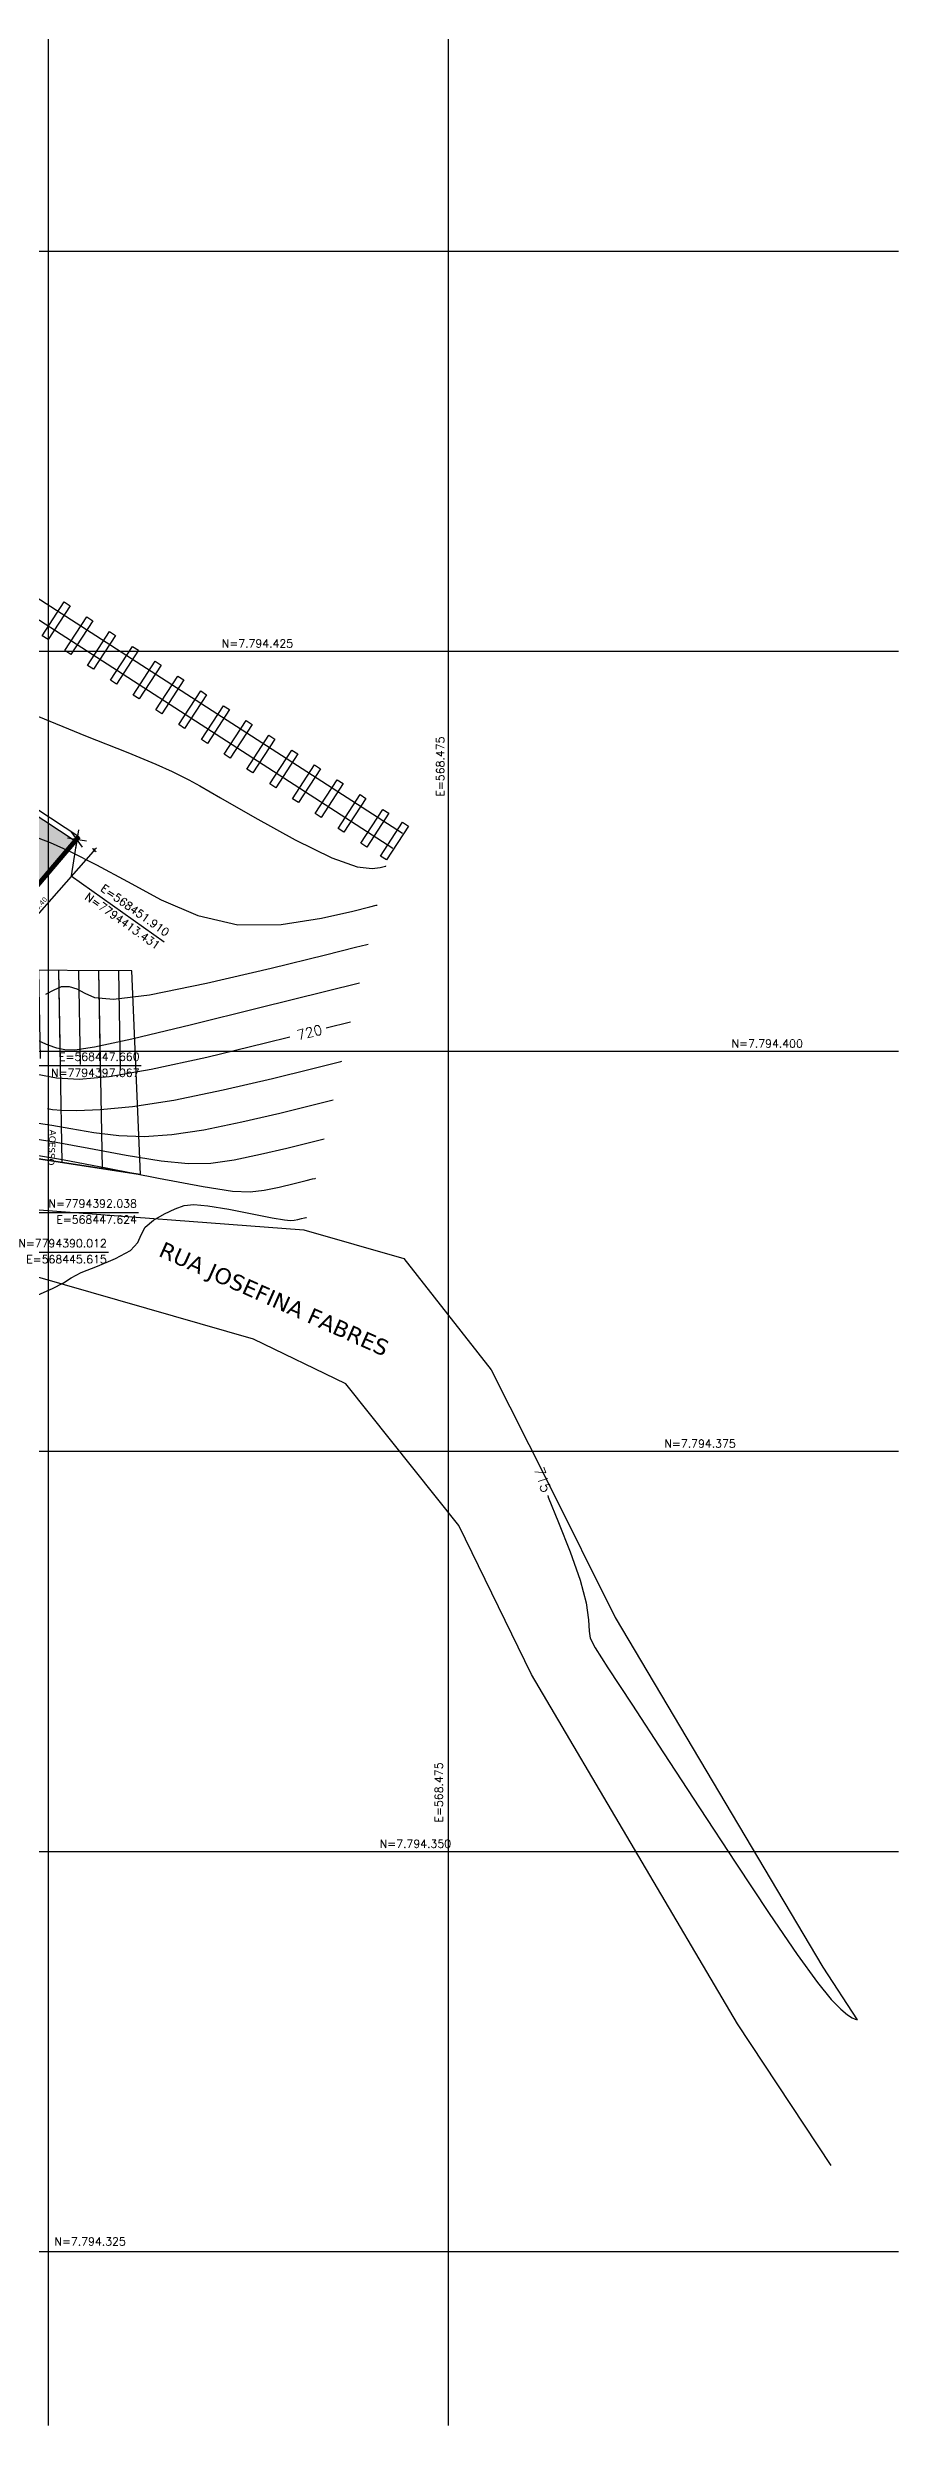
# Model space of a CAD drawing. Header units: feet. Extents: x 568264 to 568503, y 7794314 to 7794548.
# Drawn here: x 568450 to 568503.1, y 7794314.2 to 7794462.7 of the extents above; entities that cross this region are included whole.
import ezdxf
from ezdxf.enums import TextEntityAlignment as Align

# ---------------------------------------------------------------- set-up
doc = ezdxf.new("R2010")
doc.units = ezdxf.units.FT
doc.header["$MEASUREMENT"] = 0
for name, color, linetype in [('NUIT-AGE', 251, 'Continuous'), ('NUIT-CER', 1, 'Continuous'), ('NUIT-CTA', 8, 'Continuous'), ('NUIT-CVN TOPOGRAFIA', 8, 'Continuous'), ('NUIT-HTC', 1, 'Continuous'), ('NUIT-MALHA', 252, 'Continuous'), ('NUIT-TAL', 251, 'Continuous'), ('NUIT-TXT', 1, 'Continuous'), ('NUIT-VIS', 8, 'Continuous')]:
    doc.layers.add(name, color=color, linetype=linetype)
doc.styles.add('ARIAL', font='arial.ttf')
doc.styles.add('malha', font='romans.shx')
doc.styles.add('NUIT', font='verdana.ttf')
doc.styles.add('ROMANS', font='romans', dxfattribs={"height": 0.2})
doc.styles.add('SIMPLEX', font='simplex', dxfattribs={"height": 0.2})
doc.linetypes.add('CERCA_DE_ARAME', pattern='A,0.15,-0.05,["X",Standard,S=0.05,R=0,X=-0.0175,Y=-0.025],-0.05', length=0.25)
doc.dimstyles.new('1_100', dxfattribs={"dimtxt": 0.175, "dimasz": 0.1, "dimexe": 1.25, "dimexo": 0.625, "dimgap": 0.05, "dimtad": 1, "dimzin": 4, "dimdsep": 46, "dimtxsty": 'ARIAL', "dimblk": 'COTA', "dimcen": 0, "dimse1": 1, "dimse2": 1, "dimclrd": 256, "dimclrt": 256, "dimadec": 0, "dimazin": 0, "dimtfac": 1, "dimtix": 1, "dimtmove": 0, "dimatfit": 3, "dimldrblk": 'COTA', "dimfxl": 1, "dimfxlon": 1, "dimtolj": 1, "dimlwd": -1, "dimarcsym": 0})
doc.dimstyles.new('NUIT 1-200', dxfattribs={"dimtxt": 0.3, "dimasz": 0.1, "dimexe": 0.1, "dimexo": 0.15, "dimgap": 0.13, "dimtad": 1, "dimzin": 4, "dimdsep": 46, "dimtxsty": 'NUIT', "dimblk1": 'TIK', "dimblk2": 'TIK', "dimsah": 1, "dimcen": 0.18, "dimse1": 1, "dimse2": 1, "dimclrd": 256, "dimclre": 256, "dimclrt": 1, "dimaunit": 1, "dimadec": 0, "dimazin": 0, "dimtfac": 1, "dimtix": 1, "dimtofl": 0, "dimtmove": 2, "dimatfit": 3, "dimldrblk": 'DOT', "dimfxl": 1, "dimtolj": 1, "dimtzin": 0, "dimarcsym": 0})

# ---------------------------------------------------------------- blocks, each defined once
blk = doc.blocks.new('COTA')
for p, q in [((1, 0), (-1, 0)), ((-0.71, -0.71), (0.71, 0.71)), ((0, 1), (0, -1))]:
    blk.add_line(p, q)
blk = doc.blocks.new('TIK')
for p, q in [((0, 0), (-2, 0)), ((-0.7, -0.7), (0.7, 0.7)), ((0, -1.5), (0, 1.5)), ((0, 0), (2, 0))]:
    blk.add_line(p, q)
blk = doc.blocks.new('*D161')
at = {"layer": 'Defpoints', "color": 0, "transparency": 16777216}
for p in [(568451.91, 7794413.43), (568445.69, 7794406.38), (568446.65, 7794405.53)]:
    blk.add_point(p, dxfattribs=at)
at = {"layer": 'NUIT-CTA', "lineweight": -2, "transparency": 16777216}
blk.add_line((568452.81, 7794412.5), (568446.72, 7794405.61), dxfattribs=at)
at = {"layer": 'NUIT-CTA', "lineweight": -2, "transparency": 16777216, "xscale": 0.1, "yscale": 0.1, "zscale": 0.1}
for p, rotation in [((568452.87, 7794412.58), 48.55227327357969), ((568446.65, 7794405.53), 228.5522732735797)]:
    blk.add_blockref('TIK', p, dxfattribs=dict(at, rotation=rotation))
at = {"layer": 'NUIT-CTA', "color": 1, "transparency": 16777216, "insert": (568449.55, 7794409.25), "char_height": 0.3, "attachment_point": 5, "rotation": 48.5523, "style": 'NUIT'}
blk.add_mtext('\\A1;9.40', dxfattribs=at)
blk = doc.blocks.new('_Dot')
at = {"color": 0, "linetype": 'ByBlock', "lineweight": -2}
blk.add_line((-0.5, 0), (-1, 0), dxfattribs=at)
at = {"color": 0, "linetype": 'ByBlock', "const_width": 0.5}
blk.add_lwpolyline([(-0.25, 0, 1), (0.25, 0, 1)], format="xyb", close=True, dxfattribs=at)

msp = doc.modelspace()

# ---------------------------------------------------------------- hatches: boundary and pattern name
at = {"layer": 'NUIT-HTC', "ltscale": 100, "true_color": 0xa9bc76}
h = msp.add_hatch(color=63, dxfattribs=at)
h.dxf.hatch_style = 1
edge = h.paths.add_edge_path()
edge.add_line((568414.84, 7794435.069), (568385.26, 7794456.119))
edge.add_line((568385.26, 7794456.119), (568384.413, 7794456.667))
edge.add_arc((568378.196, 7794445.937), 12.401, 59.91597, 93.08444)
edge.add_arc((568376.192, 7794480.958), 22.678, 256.42416, 273.38049, ccw=False)
edge.add_line((568370.869, 7794458.914), (568367.004, 7794460.002))
edge.add_arc((568364.684, 7794447.972), 12.252, 79.08655, 204.51563)
edge.add_arc((568349.706, 7794441.753), 3.996, -35.44919, 16.50511, ccw=False)
edge.add_line((568352.961, 7794439.435), (568349.396, 7794434.426))
edge.add_line((568349.396, 7794434.426), (568392.82, 7794403.526))
edge.add_line((568392.82, 7794403.526), (568397.779, 7794410.501))
edge.add_line((568397.779, 7794410.501), (568401.065, 7794408.164))
edge.add_arc((568399.366, 7794405.798), 2.913, -35.16382, 54.33585, ccw=False)
edge.add_line((568401.748, 7794404.12), (568398.655, 7794399.771))
edge.add_arc((568392.624, 7794404.077), 7.411, 234.59767, 324.46984, ccw=False)
edge.add_line((568388.331, 7794398.037), (568347.33, 7794427.213))
edge.add_arc((568338.577, 7794414.909), 15.1, 54.57023, 144.56439)
edge.add_line((568326.274, 7794423.664), (568325.72, 7794422.886))
edge.add_arc((568338.023, 7794414.132), 15.1, 144.56439, 234.55855)
edge.add_line((568329.267, 7794401.829), (568385.378, 7794361.901))
edge.add_arc((568394.133, 7794374.204), 15.1, 234.56439, 324.56439)
edge.add_line((568406.436, 7794365.449), (568418.69, 7794382.669))
edge.add_arc((568424.72, 7794378.379), 7.401, 99.34771, 144.56648, ccw=False)
edge.add_line((568423.518, 7794385.681), (568447.518, 7794391.778))
edge.add_line((568447.518, 7794391.778), (568445.615, 7794390.012))
edge.add_line((568445.615, 7794390.012), (568433.699, 7794384.268))
edge.add_line((568433.699, 7794384.268), (568428.749, 7794379.782))
edge.add_line((568428.749, 7794379.782), (568413.707, 7794361.015))
edge.add_line((568413.707, 7794361.015), (568406.554, 7794354.242))
edge.add_line((568406.554, 7794354.242), (568387.487, 7794331.121))
edge.add_line((568387.487, 7794331.121), (568289.723, 7794400.525))
edge.add_line((568289.723, 7794400.525), (568345.122, 7794483.597))
edge.add_line((568345.122, 7794483.597), (568451.682, 7794413.172))
edge.add_line((568451.682, 7794413.172), (568445.688, 7794406.384))
edge.add_line((568445.688, 7794406.384), (568441.035, 7794397.514))
edge.add_line((568441.035, 7794397.514), (568443.598, 7794397.036))
edge.add_arc((568444.415, 7794390.967), 6.123, 97.66579, 105.64624)
edge.add_line((568442.764, 7794396.864), (568422.193, 7794391.634))
edge.add_arc((568424.7, 7794378.393), 13.477, 100.71969, 144.56439)
edge.add_line((568413.72, 7794386.206), (568401.466, 7794368.986))
edge.add_arc((568394.131, 7794374.214), 9.007, 234.60674, 324.51701, ccw=False)
edge.add_line((568388.914, 7794366.871), (568332.807, 7794406.797))
edge.add_arc((568338.37, 7794414.19), 9.253, 146.10775, 233.03417, ccw=False)
edge.add_line((568330.69, 7794419.35), (568331.244, 7794420.128))
edge.add_arc((568338.635, 7794414.562), 9.252, 56.09379, 143.02178, ccw=False)
edge.add_line((568343.796, 7794422.241), (568384.795, 7794393.067))
edge.add_arc((568392.622, 7794404.066), 13.5, 234.56441, 324.56437)
edge.add_line((568403.621, 7794396.239), (568408.422, 7794402.986))
edge.add_line((568408.422, 7794402.986), (568412.349, 7794410.164))
edge.add_line((568412.349, 7794410.164), (568417.907, 7794417.952))
edge.add_arc((568407.196, 7794424.866), 12.749, 327.15715, 413.16398)
h.paths.add_polyline_path([(568413.98, 7794412.461), (568416.75, 7794410.49), (568415.127, 7794408.209), (568412.357, 7794410.18)], flags=17)
at = {"layer": 'NUIT-TAL'}
h = msp.add_hatch(dxfattribs=at)
h.set_pattern_fill('ANSI31', color=256, scale=20, angle=46)
h.set_pattern_definition([(91, (19.1221, 205.669), (-2.4996192379, -0.0436310161), [])])
h.paths.add_polyline_path([(568330.811, 7794410.656), (568332.481, 7794415.197), (568334, 7794417.135), (568336.462, 7794418.042), (568342.179, 7794417.275), (568346.439, 7794415.449), (568353.298, 7794410.724), (568360.945, 7794403.049), (568368.48, 7794396.354), (568376.297, 7794391.516), (568382.632, 7794389.069), (568387.973, 7794387.297), (568394.367, 7794386.167), (568398.733, 7794386.377), (568406.644, 7794388.39), (568415.946, 7794391.149), (568426.348, 7794393.577), (568435.734, 7794394.51), (568443.519, 7794394.656), (568446.382, 7794393.75), (568455.752, 7794392.314), (568455.221, 7794405.048), (568447.167, 7794405.076), (568440.443, 7794405.944), (568429.479, 7794405.949), (568419.748, 7794404.332), (568411.551, 7794402.378), (568406.791, 7794399.314), (568398.166, 7794395.335), (568392.095, 7794395.288), (568386.593, 7794396.342), (568378.24, 7794399.32), (568367.498, 7794405.845), (568360.724, 7794411.271), (568352.035, 7794416.89), (568344.73, 7794419.853), (568339.882, 7794420.852), (568336.636, 7794420.737), (568335.094, 7794420.366), (568330.57, 7794415.89), (568329.868, 7794410.448), (568330.811, 7794410.656), (568329.766, 7794410.426), (568329.868, 7794410.448)])
h = msp.add_hatch(dxfattribs=at)
h.set_pattern_fill('ANSI31', color=256, scale=10, angle=46)
h.set_pattern_definition([(91, (19.1221, 205.669), (-1.24980961895, -0.02181550805), [])])
h.paths.add_polyline_path([(568455.221, 7794405.048), (568447.167, 7794405.076), (568440.443, 7794405.944), (568429.479, 7794405.949), (568419.748, 7794404.332), (568411.551, 7794402.378), (568406.791, 7794399.314), (568398.166, 7794395.335), (568392.095, 7794395.288), (568386.593, 7794396.342), (568378.24, 7794399.32), (568367.498, 7794405.845), (568360.724, 7794411.271), (568352.035, 7794416.89), (568344.73, 7794419.853), (568339.882, 7794420.852), (568336.636, 7794420.737), (568335.094, 7794420.366), (568330.57, 7794415.89), (568329.868, 7794410.448), (568330.34, 7794410.552), (568330.389, 7794410.556), (568330.488, 7794410.564), (568330.342, 7794410.688), (568331.501, 7794415.487), (568333.501, 7794417.684), (568335.59, 7794419.22), (568339.59, 7794419.431), (568344.192, 7794418.348), (568350.768, 7794415.157), (568358.179, 7794410.143), (568365.95, 7794403.398), (568376.599, 7794395.979), (568387.012, 7794392.062), (568396.81, 7794390.545), (568413.066, 7794396.543), (568429.203, 7794399.581), (568442.643, 7794400.591), (568455.486, 7794398.681)])

# ---------------------------------------------------------------- linework, layer by layer
at = {"layer": 'NUIT-AGE'}
for points in [[(568448.327, 7794390.185), (568465.967, 7794388.867), (568472.219, 7794387.058), (568477.681, 7794380.119), (568481.209, 7794373.137), (568485.424, 7794364.644), (568498.41, 7794342.796), (568500.555, 7794339.489)], [(568498.935, 7794330.399), (568493.075, 7794339.254), (568480.209, 7794361.064), (568475.663, 7794370.381), (568468.601, 7794379.231), (568462.815, 7794382.018), (568447.669, 7794386.374)]]:
    msp.add_lwpolyline(points, dxfattribs=at)
at = {"layer": 'NUIT-CER'}
for points in [[(568345.117, 7794483.6), (568379.636, 7794459.315), (568380.497, 7794460.093), (568451.682, 7794413.172)], [(568345.29, 7794483.845), (568379.612, 7794459.699), (568380.468, 7794460.471), (568451.91, 7794413.431), (568451.682, 7794413.172)]]:
    msp.add_lwpolyline(points, dxfattribs=at)
at = {"layer": 'NUIT-CER', "color": 160, "linetype": 'CERCA_DE_ARAME', "ltscale": 10, "const_width": 0.3, "flags": 128}
msp.add_lwpolyline([(568441.035, 7794397.514), (568445.688, 7794406.384), (568448.948, 7794409.945), (568451.91, 7794413.431)], dxfattribs=at)
at = {"layer": 'NUIT-CVN TOPOGRAFIA', "flags": 128}
for points in [[(568449.042, 7794421.083), (568452.317, 7794419.736), (568454.965, 7794418.687), (568456.714, 7794417.961), (568457.74, 7794417.493), (568458.328, 7794417.199), (568458.782, 7794416.97), (568459.468, 7794416.599), (568460.77, 7794415.86), (568462.904, 7794414.632), (568465.423, 7794413.236), (568467.714, 7794412.102), (568469.298, 7794411.546), (568470.242, 7794411.431), (568470.748, 7794411.507), (568470.997, 7794411.57), (568471.089, 7794411.592), (568471.102, 7794411.596)], [(568449.403, 7794413.323), (568450.125, 7794413.07), (568451.359, 7794412.504), (568453.018, 7794411.662), (568454.957, 7794410.62), (568457.061, 7794409.483), (568459.345, 7794408.492), (568461.851, 7794407.917), (568464.547, 7794407.933), (568467.083, 7794408.325), (568469.034, 7794408.777), (568470.101, 7794409.044), (568470.495, 7794409.142), (568470.551, 7794409.156)], [(568449.852, 7794403.59), (568450.364, 7794403.852), (568450.832, 7794404.056), (568451.297, 7794404.065), (568451.774, 7794403.908), (568452.275, 7794403.651), (568452.894, 7794403.384), (568454.069, 7794403.28), (568456.32, 7794403.537), (568459.894, 7794404.263), (568463.936, 7794405.211), (568467.321, 7794406.047), (568469.206, 7794406.518), (568469.9, 7794406.692), (568470, 7794406.717)], [(568469.448, 7794404.277), (568463.146, 7794402.705), (568458.943, 7794401.671), (568455.225, 7794400.783), (568452.878, 7794400.276), (568451.655, 7794400.094), (568451.025, 7794400.107), (568450.525, 7794400.212), (568449.982, 7794400.406), (568449.291, 7794400.709)], [(568468.897, 7794401.837), (568467.376, 7794401.459)], [(568465.095, 7794400.892), (568463.574, 7794400.513), (568459.906, 7794399.635), (568456.421, 7794398.869), (568453.798, 7794398.413), (568451.93, 7794398.255), (568450.514, 7794398.331), (568449.301, 7794398.575)], [(568449.946, 7794396.436), (568450.269, 7794396.384), (568450.835, 7794396.335), (568451.786, 7794396.319), (568453.242, 7794396.375), (568455.252, 7794396.567), (568457.843, 7794396.967), (568460.935, 7794397.604), (568464.01, 7794398.322), (568466.443, 7794398.922), (568467.782, 7794399.257), (568468.276, 7794399.38), (568468.346, 7794399.398)], [(568467.795, 7794396.958), (568464.464, 7794396.132), (568462.101, 7794395.58), (568459.725, 7794395.091), (568457.71, 7794394.788), (568455.996, 7794394.676), (568454.415, 7794394.732), (568452.853, 7794394.919), (568451.405, 7794395.163), (568450.219, 7794395.379), (568449.386, 7794395.508)], [(568467.244, 7794394.518), (568464.917, 7794393.941), (568463.267, 7794393.556), (568461.607, 7794393.214), (568460.168, 7794393.009), (568458.749, 7794392.978), (568457.044, 7794393.144), (568454.87, 7794393.503), (568452.54, 7794393.942), (568450.493, 7794394.322), (568449.057, 7794394.54)], [(568449.006, 7794393.568), (568450.888, 7794393.264), (568453.712, 7794392.72), (568456.892, 7794392.087), (568459.673, 7794391.557), (568461.503, 7794391.28), (568462.626, 7794391.231), (568463.489, 7794391.338), (568464.432, 7794391.532), (568465.37, 7794391.751), (568466.112, 7794391.934), (568466.521, 7794392.036), (568466.671, 7794392.073), (568466.693, 7794392.079)], [(568449.185, 7794384.705), (568450.269, 7794385.183), (568450.943, 7794385.551), (568451.428, 7794385.858), (568452.062, 7794386.185), (568453.068, 7794386.596), (568454.21, 7794387.072), (568455.137, 7794387.574), (568455.605, 7794388.069), (568455.811, 7794388.551), (568456.058, 7794389.017), (568456.571, 7794389.461), (568457.253, 7794389.856), (568457.926, 7794390.169), (568458.482, 7794390.37), (568459.086, 7794390.44), (568459.976, 7794390.363), (568461.285, 7794390.143), (568462.748, 7794389.858), (568463.996, 7794389.611), (568464.758, 7794389.476), (568465.147, 7794389.439), (568465.371, 7794389.461), (568465.598, 7794389.508), (568465.823, 7794389.56), (568466.002, 7794389.604), (568466.1, 7794389.629), (568466.136, 7794389.638), (568466.141, 7794389.639)], [(568480.469, 7794374.6), (568480.502, 7794374.497)], [(568481.215, 7794372.258), (568481.248, 7794372.154), (568481.894, 7794370.565), (568482.625, 7794368.735), (568483.245, 7794366.976), (568483.607, 7794365.545), (568483.762, 7794364.482), (568483.806, 7794363.779), (568483.865, 7794363.341), (568484.169, 7794362.748), (568484.977, 7794361.495), (568486.462, 7794359.227), (568488.456, 7794356.182), (568490.704, 7794352.746), (568492.968, 7794349.291), (568495.059, 7794346.134), (568496.801, 7794343.578), (568498.068, 7794341.837), (568498.935, 7794340.775), (568499.526, 7794340.168), (568499.948, 7794339.816), (568500.24, 7794339.63), (568500.422, 7794339.545), (568500.516, 7794339.506), (568500.55, 7794339.491), (568500.555, 7794339.489)]]:
    msp.add_lwpolyline(points, dxfattribs=at)
at = {"layer": 'NUIT-MALHA'}
for p, q in [((568450, 7794508.983), (568450, 7794314.15)), ((568475, 7794508.983), (568475, 7794314.15)), ((568503.133, 7794450), (568263.778, 7794450)), ((568503.133, 7794425), (568263.778, 7794425)), ((568503.133, 7794400), (568263.778, 7794400)), ((568503.133, 7794375), (568263.778, 7794375)), ((568503.133, 7794350), (568263.778, 7794350)), ((568503.133, 7794325), (568422.712, 7794325))]:
    msp.add_line(p, q, dxfattribs=at)
at = {"layer": 'NUIT-TAL'}
for points in [[(568455.221, 7794405.048), (568447.167, 7794405.076), (568440.443, 7794405.944), (568429.479, 7794405.949), (568419.748, 7794404.332), (568411.551, 7794402.378), (568406.791, 7794399.314), (568398.166, 7794395.335), (568392.095, 7794395.288), (568386.593, 7794396.342), (568378.24, 7794399.32), (568367.498, 7794405.845), (568360.724, 7794411.271), (568352.035, 7794416.89), (568344.73, 7794419.853), (568339.882, 7794420.852)], [(568446.382, 7794393.75), (568455.752, 7794392.314), (568455.221, 7794405.048), (568447.167, 7794405.076)]]:
    msp.add_lwpolyline(points, dxfattribs=at)
at = {"layer": 'NUIT-TAL', "elevation": 716}
msp.add_lwpolyline([(568455.752, 7794392.314), (568446.382, 7794393.75), (568443.519, 7794394.656), (568435.734, 7794394.51), (568426.348, 7794393.577), (568415.946, 7794391.149), (568406.644, 7794388.39), (568398.733, 7794386.377), (568394.367, 7794386.167), (568387.973, 7794387.297), (568382.632, 7794389.069), (568376.297, 7794391.516), (568368.48, 7794396.354), (568360.945, 7794403.049), (568353.298, 7794410.724), (568346.439, 7794415.449), (568342.179, 7794417.275), (568336.462, 7794418.042), (568334, 7794417.135), (568332.481, 7794415.197), (568330.811, 7794410.656)], dxfattribs=at)
at = {"layer": 'NUIT-VIS'}
for points in [[(568366.048, 7794482.507), (568389.336, 7794467.355), (568418.122, 7794448.612), (568442.932, 7794432.455), (568472.132, 7794413.639)], [(568365.449, 7794481.585), (568388.736, 7794466.433), (568417.521, 7794447.69), (568442.334, 7794431.531), (568471.537, 7794412.715)]]:
    msp.add_lwpolyline(points, dxfattribs=at)
for points in [[(568449.985, 7794425.737), (568449.614, 7794425.978), (568450.988, 7794428.09), (568451.359, 7794427.849)], [(568451.408, 7794424.811), (568451.037, 7794425.053), (568452.411, 7794427.164), (568452.782, 7794426.923)], [(568452.83, 7794423.886), (568452.46, 7794424.127), (568453.834, 7794426.239), (568454.204, 7794425.998)], [(568454.253, 7794422.96), (568453.882, 7794423.201), (568455.256, 7794425.313), (568455.627, 7794425.072)], [(568455.676, 7794422.035), (568455.305, 7794422.276), (568456.679, 7794424.388), (568457.05, 7794424.146)], [(568457.098, 7794421.109), (568456.728, 7794421.35), (568458.102, 7794423.462), (568458.472, 7794423.221)], [(568458.521, 7794420.183), (568458.15, 7794420.425), (568459.524, 7794422.536), (568459.895, 7794422.295)], [(568459.944, 7794419.258), (568459.573, 7794419.499), (568460.947, 7794421.611), (568461.318, 7794421.37)], [(568461.366, 7794418.332), (568460.996, 7794418.573), (568462.37, 7794420.685), (568462.74, 7794420.444)], [(568462.789, 7794417.406), (568462.418, 7794417.648), (568463.792, 7794419.759), (568464.163, 7794419.518)], [(568464.212, 7794416.481), (568463.841, 7794416.722), (568465.215, 7794418.834), (568465.586, 7794418.593)], [(568465.634, 7794415.555), (568465.264, 7794415.796), (568466.638, 7794417.908), (568467.008, 7794417.667)], [(568467.057, 7794414.63), (568466.686, 7794414.871), (568468.06, 7794416.983), (568468.431, 7794416.741)], [(568468.48, 7794413.704), (568468.109, 7794413.945), (568469.483, 7794416.057), (568469.854, 7794415.816)], [(568469.902, 7794412.778), (568469.532, 7794413.019), (568470.906, 7794415.131), (568471.276, 7794414.89)], [(568471.14, 7794411.973), (568470.769, 7794412.214), (568472.143, 7794414.326), (568472.514, 7794414.085)]]:
    msp.add_lwpolyline(points, close=True, dxfattribs=at)

# ---------------------------------------------------------------- texts
at = {"layer": 'NUIT-CVN TOPOGRAFIA', "style": 'SIMPLEX'}
for s, rotation, p in [('720', 13.96721, (568465.616, 7794400.699, 720)), ('715', 287.66045, (568480.358, 7794373.919, 715))]:
    msp.add_text(s, height=0.625, rotation=rotation, dxfattribs=at).set_placement(p)
at = {"layer": 'NUIT-TXT', "style": 'ROMANS'}
for s, p in [(' N=7.794.425', (568460.501, 7794425.25)), (' N=7.794.325', (568450.041, 7794325.4))]:
    msp.add_text(s, height=0.5, dxfattribs=at).set_placement(p)
msp.add_text('E=568.475 ', height=0.5, rotation=90, dxfattribs=at).set_placement((568474.75, 7794420.022), align=Align.RIGHT)
for s, p in [('N=7.794.400 ', (568497.501, 7794400.25)), ('N=7.794.375 ', (568493.306, 7794375.25)), ('N=7.794.350 ', (568475.514, 7794350.25))]:
    msp.add_text(s, height=0.5, dxfattribs=at).set_placement(p, align=Align.RIGHT)
msp.add_text(' E=568.475', height=0.5, rotation=90, dxfattribs=at).set_placement((568474.655, 7794351.483))
at = {"layer": 'NUIT-TXT', "char_height": 0.5, "width": 6.75569, "attachment_point": 1, "style": 'malha'}
for s, insert, rotation in [('\\pxqr;N=7794413.431', (568451.532, 7794410.67), 324.62857), ('\\pxqr;E=568451.910', (568452.111, 7794411.486), 324.62857), ('\\pxqr;N=7794397.067', (568448.945, 7794398.925), 360), ('\\pxqr;E=568447.660', (568448.945, 7794399.925), 360), ('\\pxqr;N=7794392.038', (568448.781, 7794390.748), 360), ('\\pxqr;E=568447.624', (568448.781, 7794389.748), 360), ('\\pxqr;N=7794390.012', (568446.9, 7794388.266), 360), ('\\pxqr;E=568445.615', (568446.9, 7794387.266), 360)]:
    msp.add_mtext(s, dxfattribs=dict(at, insert=insert, rotation=rotation))
at = {"layer": 'NUIT-TXT', "insert": (568450.075, 7794395.124), "char_height": 0.4, "attachment_point": 7, "rotation": 267.12783, "style": 'NUIT'}
msp.add_mtext('ACESSO', dxfattribs=at)
at = {"layer": 'NUIT-TXT', "insert": (568457.231, 7794388.16), "char_height": 1, "attachment_point": 1, "rotation": 335.96974, "style": 'NUIT'}
msp.add_mtext_dynamic_manual_height_columns('RUA JOSEFINA FABRES', width=27.10032, gutter_width=1, heights=[0], dxfattribs=at)

# ---------------------------------------------------------------- dimensions: what is measured, and where the dimension line sits
at = {"layer": 'NUIT-CTA'}
dim = msp.add_aligned_dim(p1=(568451.91, 7794413.431), p2=(568445.688, 7794406.384), distance=1.286, dimstyle='NUIT 1-200', dxfattribs=at)
dim.commit()
dim.dimension.update_dxf_attribs({"geometry": '*D161', "text_midpoint": (568449.548, 7794409.246)})

# ---------------------------------------------------------------- leaders
at = {"layer": 'NUIT-TXT'}
for points in [[(568451.791, 7794413.254), (568451.435, 7794410.985), (568457.243, 7794406.861)], [(568447.66, 7794397.067), (568448.684, 7794399.125), (568455.807, 7794399.125)], [(568447.624, 7794392.038), (568448.519, 7794389.948), (568455.643, 7794389.948)], [(568445.615, 7794390.012), (568446.639, 7794387.466), (568453.762, 7794387.466)]]:
    msp.add_leader(points, dimstyle='1_100', override={"dimasz": 0.6, "dimtad": 0}, dxfattribs=at)

doc.saveas('drawing.dxf')
